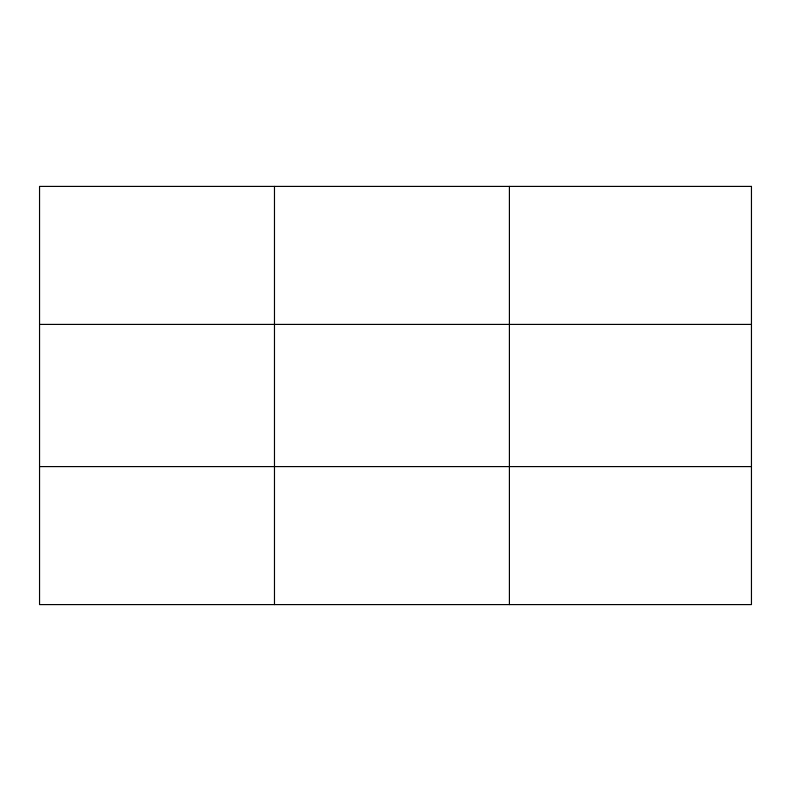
<?xml version="1.0" encoding="UTF-8"?>
<svg xmlns="http://www.w3.org/2000/svg" width="791" height="791" viewBox="0 0 791 791"><rect width="100%" height="100%" fill="white"/><g stroke="black" fill="none" stroke-linecap="round" stroke-linejoin="round"><path stroke-width="1.19" d="M274.477 186.409L274.477 604.591M509.404 186.409L509.404 604.591M39.55 324.409L751.45 324.409M39.55 466.591L751.45 466.591M751.45 186.409L751.45 604.591L39.55 604.591L39.55 186.409L751.45 186.409"/></g></svg>
